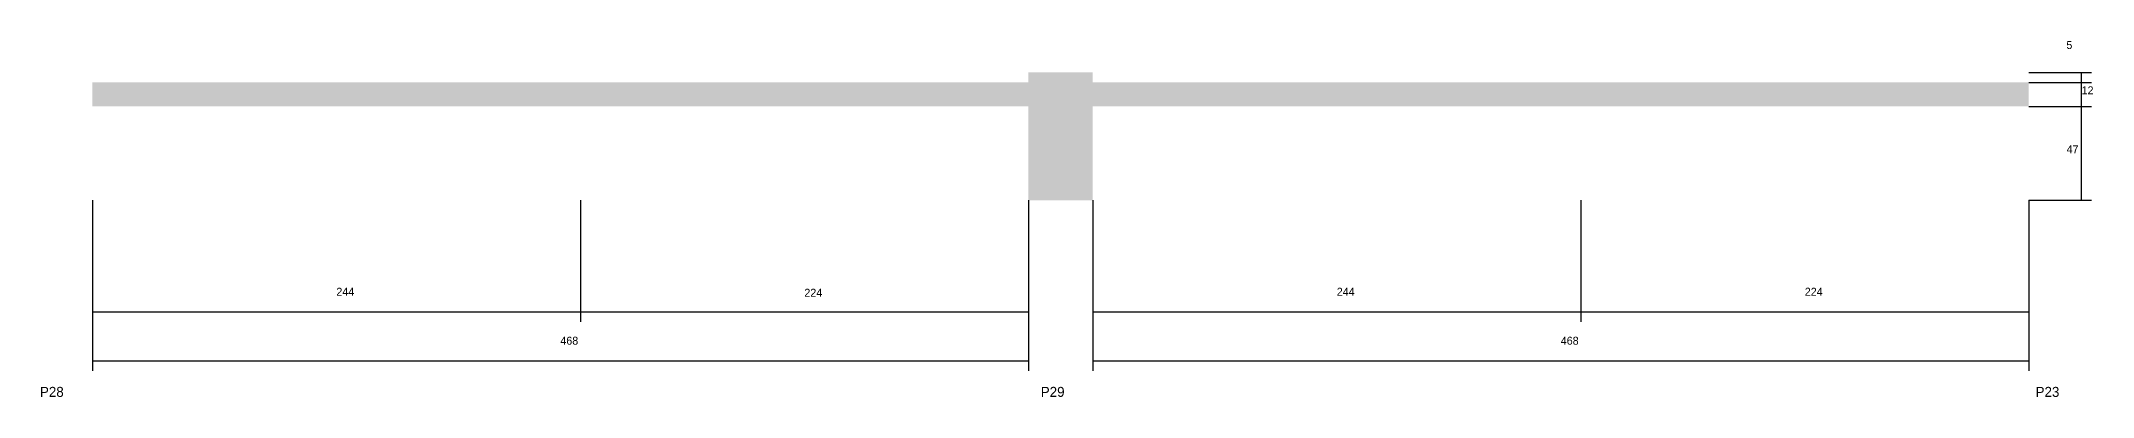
# Model space of a CAD drawing. Header units: metres. Extents: x -10314 to -4485, y 11971 to 12855.
# Drawn here: x -5511 to -4485, y 12659 to 12837 of the extents above; entities that cross this region are included whole.
import ezdxf

# ---------------------------------------------------------------- set-up
doc = ezdxf.new("R2010")
doc.units = ezdxf.units.M
doc.layers.add('COTA', color=2, linetype='Continuous')
doc.layers.add('NOMENCLATURA', color=7, linetype='Continuous')

msp = doc.modelspace()

# ---------------------------------------------------------------- hatches: boundary and pattern name
at = {"layer": 'COTA'}
h = msp.add_hatch(dxfattribs=at)
h.set_pattern_fill('AR-CONC', scale=0.03)
h.paths.add_polyline_path([(-5016.9, 12757.1), (-4984.7, 12757.1), (-4984.7, 12804.1), (-4740.7, 12804.1), (-4516.7, 12804.1), (-4516.7, 12816.1), (-4740.7, 12816.1), (-4984.7, 12816.1), (-4984.7, 12821.1), (-5016.9, 12821.1), (-5016.9, 12816.1), (-5484.9, 12816.1), (-5484.9, 12804.1), (-5016.9, 12804.1)])

# ---------------------------------------------------------------- linework, layer by layer
for p, q in [((-4516.7, 12821.1), (-4485.3, 12821.1)), ((-4516.7, 12816.1), (-4485.3, 12816.1)), ((-4516.7, 12816.1), (-4485.3, 12816.1)), ((-4490.3, 12816.1), (-4490.3, 12821.1)), ((-4490.3, 12804.1), (-4490.3, 12816.1)), ((-4516.7, 12804.1), (-4485.3, 12804.1)), ((-4516.7, 12804.1), (-4485.3, 12804.1)), ((-4490.3, 12757.1), (-4490.3, 12804.1)), ((-5484.9, 12757.1), (-5484.9, 12696.3)), ((-5484.9, 12757.1), (-5484.9, 12671.7)), ((-5240.9, 12757.1), (-5240.9, 12696.3)), ((-5240.9, 12757.1), (-5240.9, 12696.3)), ((-5016.9, 12757.1), (-5016.9, 12671.7)), ((-4984.7, 12757.1), (-4984.7, 12696.3)), ((-4984.7, 12757.1), (-4984.7, 12671.7)), ((-4740.7, 12757.1), (-4740.7, 12696.3)), ((-4740.7, 12757.1), (-4740.7, 12696.3)), ((-4516.7, 12757.1), (-4516.7, 12696.3)), ((-4516.7, 12757.1), (-4516.7, 12671.7)), ((-4516.7, 12757.1), (-4485.3, 12757.1)), ((-5016.9, 12744.4), (-5016.9, 12696.3)), ((-5484.9, 12701.3), (-5240.9, 12701.3)), ((-5240.9, 12701.3), (-5016.9, 12701.3)), ((-4984.7, 12701.3), (-4740.7, 12701.3)), ((-4740.7, 12701.3), (-4516.7, 12701.3)), ((-5484.9, 12676.7), (-5016.9, 12676.7)), ((-4984.7, 12676.7), (-4516.7, 12676.7))]:
    msp.add_line(p, q, dxfattribs=at)

# ---------------------------------------------------------------- texts
for s, p in [('5', (-4497.9, 12832.8)), ('12', (-4490.3, 12810.1)), ('47', (-4497.8, 12780.6)), ('244', (-5362.9, 12709.3)), ('224', (-5128.9, 12708.8)), ('244', (-4862.7, 12709.3)), ('224', (-4628.7, 12709.3)), ('468', (-5250.9, 12684.8)), ('468', (-4750.7, 12684.8))]:
    msp.add_text(s, height=4, dxfattribs=at).set_placement(p)
at = {"layer": 'NOMENCLATURA'}
for s, p in [('P28', (-5511.1, 12658.7)), ('P29', (-5010.7, 12658.7)), ('P23', (-4513.3, 12658.7))]:
    msp.add_text(s, height=5, dxfattribs=at).set_placement(p)

doc.saveas('drawing.dxf')
